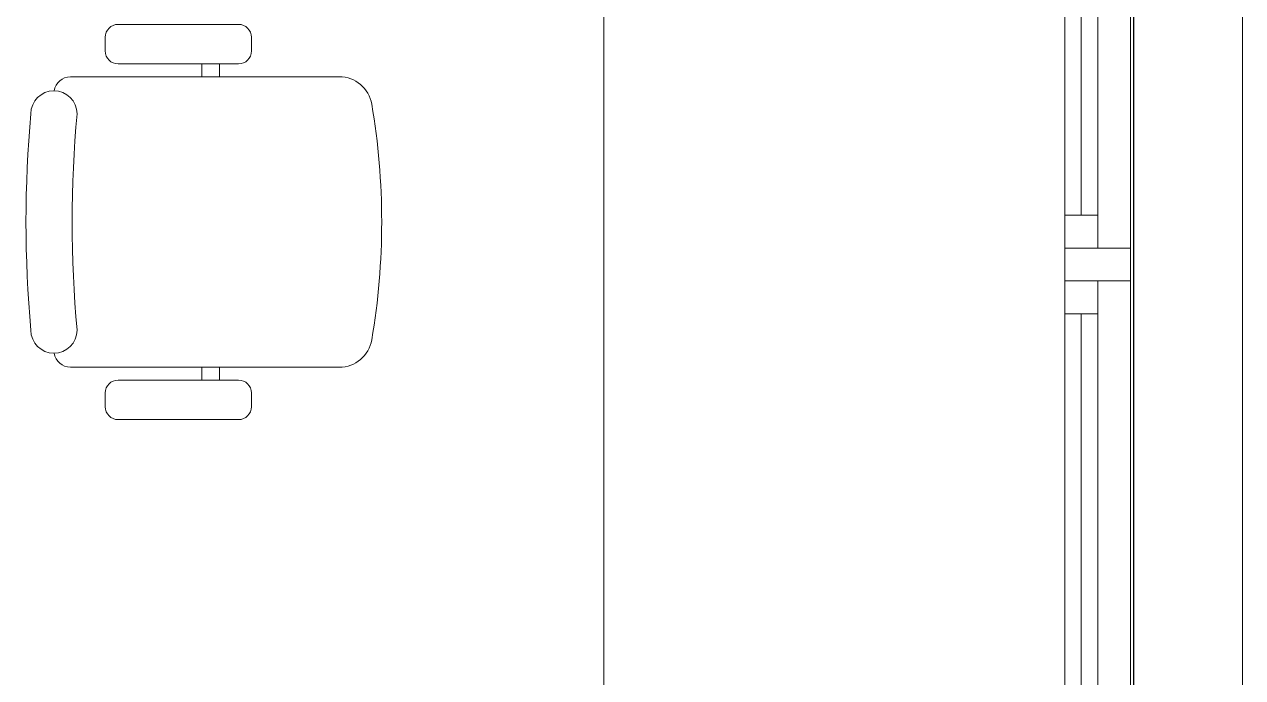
# Model space of a CAD drawing. Header units: metres. Extents: x -18745 to 220762, y -1579758 to -1356048.
# Drawn here: x 208029 to 209878, y -1467178 to -1466185 of the extents above; entities that cross this region are included whole.
import ezdxf

# ---------------------------------------------------------------- set-up
doc = ezdxf.new("R2010")
doc.units = ezdxf.units.M
doc.layers.get('0').update_dxf_attribs({"lineweight": 0})
for name, color, linetype, lineweight in [('A-100 - Copy$0$Aluminum', 8, 'Continuous', 0), ('A-100 - Copy$0$Medical Equipment and Furniture', 8, 'Continuous', 0), ('A-100 - Copy$0$NEW', 8, 'Continuous', 5), ('A-100 - Copy$0$Proj', 8, 'Continuous', 0), ('A-100 - Copy$0$Walls', 8, 'Continuous', 0)]:
    doc.layers.add(name, color=color, linetype=linetype, lineweight=lineweight)
doc.layers.add('A-100 - Copy$0$axes', color=8, linetype='Continuous')

# ---------------------------------------------------------------- blocks, each defined once
blk = doc.blocks.new('*X66')
for p, q in [((5, 3), (5, 3)), ((5, 3), (5, 3)), ((5, 3), (5, 3)), ((5, 3), (5, 3)), ((5, 3), (5, 3)), ((5, 3), (5, 3)), ((5, 3), (5, 3)), ((5, 3), (5, 3)), ((5, 3), (5, 3)), ((5, 3), (5, 3)), ((5, 3), (5, 3)), ((5, 3), (5, 3)), ((5, 3), (5, 3)), ((5, 3), (5, 3)), ((5, 3), (5, 3)), ((5, 3), (5, 3)), ((5, 3), (5, 3)), ((5, 3), (5, 3)), ((5, 3), (5, 3)), ((5, 3), (5, 3)), ((5, 3), (5, 3)), ((5, 3), (5, 3)), ((5, 3), (5, 3)), ((5, 3), (5, 3)), ((5, 3), (5, 3)), ((5, 3), (5, 3)), ((5, 3), (5, 3)), ((5, 3), (5, 3)), ((5, 3), (5, 3)), ((5, 3), (5, 3)), ((5, 3), (5, 3)), ((5, 3), (5, 3)), ((5, 3), (5, 3)), ((5, 3), (5, 3)), ((5, 3), (5, 3)), ((5, 3), (5, 3)), ((5, 3), (5, 3)), ((5, 3), (5, 3)), ((5, 3), (5, 3)), ((5, 3), (5, 3)), ((5, 3), (5, 3)), ((5, 3), (5, 3)), ((5, 3), (5, 3)), ((5, 3), (5, 3)), ((5, 3), (5, 3)), ((5, 3), (5, 3)), ((5, 3), (5, 3)), ((5, 3), (5, 3)), ((5, 3), (5, 3)), ((5, 3), (5, 3)), ((5, 3), (5, 3)), ((5, 3), (5, 3)), ((5, 3), (5, 3)), ((5, 3), (5, 3)), ((5, 3), (5, 3)), ((5, 3), (5, 3)), ((5, 3), (5, 3)), ((5, 3), (5, 3)), ((5, 3), (5, 3)), ((5, 3), (5, 3)), ((5, 3), (5, 3)), ((5, 3), (5, 3)), ((5, 3), (5, 3)), ((5, 3), (5, 3)), ((5, 3), (5, 3)), ((5, 3), (5, 3)), ((6, 3), (5, 3)), ((5, 3), (5, 3)), ((6, 3), (5, 3)), ((5, 3), (5, 3)), ((6, 3), (5, 3)), ((5, 3), (5, 3)), ((6, 3), (5, 3)), ((5, 3), (5, 3)), ((5, 3), (5, 3)), ((5, 3), (5, 3)), ((5, 3), (5, 3)), ((5, 3), (5, 3)), ((5, 3), (5, 3)), ((5, 3), (5, 3)), ((5, 3), (5, 3)), ((5, 3), (5, 3)), ((5, 3), (5, 3)), ((5, 3), (5, 3)), ((5, 3), (5, 3)), ((5, 3), (5, 3)), ((5, 3), (5, 3)), ((5, 3), (5, 3)), ((5, 3), (5, 3)), ((5, 3), (5, 3)), ((5, 3), (5, 3)), ((5, 3), (5, 3)), ((5, 3), (5, 3)), ((5, 3), (5, 3)), ((5, 3), (5, 3)), ((5, 3), (5, 3)), ((6, 3), (6, 3)), ((6, 3), (6, 3)), ((6, 3), (6, 3)), ((6, 3), (6, 3)), ((6, 3), (6, 3)), ((6, 3), (6, 3)), ((6, 3), (6, 3)), ((6, 3), (6, 3)), ((6, 3), (6, 3)), ((6, 3), (6, 3)), ((6, 3), (6, 3)), ((6, 3), (6, 3)), ((6, 3), (6, 3)), ((6, 3), (6, 3)), ((6, 3), (6, 3)), ((6, 3), (6, 3)), ((6, 3), (6, 3)), ((6, 3), (6, 3)), ((6, 3), (6, 3)), ((6, 3), (6, 3)), ((6, 3), (6, 3)), ((6, 3), (6, 3)), ((6, 3), (6, 3)), ((6, 3), (6, 3)), ((6, 3), (6, 3)), ((6, 3), (6, 3)), ((6, 3), (6, 3)), ((6, 3), (6, 3)), ((6, 3), (6, 3)), ((6, 3), (6, 3)), ((6, 3), (6, 3)), ((6, 3), (6, 3)), ((6, 3), (6, 3)), ((6, 3), (6, 3)), ((6, 3), (6, 3)), ((6, 3), (6, 3)), ((6, 3), (6, 3)), ((6, 3), (6, 3)), ((6, 3), (6, 3)), ((6, 3), (6, 3)), ((6, 3), (6, 3)), ((6, 3), (6, 3)), ((6, 3), (6, 3)), ((6, 3), (6, 3)), ((6, 3), (6, 3)), ((6, 3), (6, 3)), ((6, 3), (6, 3)), ((6, 3), (6, 3)), ((6, 3), (6, 3)), ((6, 3), (6, 3)), ((6, 3), (6, 3)), ((6, 3), (6, 3)), ((6, 3), (6, 3)), ((6, 3), (6, 3)), ((6, 3), (6, 3)), ((6, 3), (6, 3)), ((6, 3), (6, 3)), ((6, 3), (6, 3)), ((6, 3), (6, 3)), ((6, 3), (6, 3)), ((6, 3), (6, 3)), ((6, 3), (6, 3)), ((6, 3), (6, 3)), ((6, 3), (6, 3)), ((6, 3), (6, 3)), ((6, 3), (6, 3)), ((6, 3), (6, 3)), ((6, 3), (6, 3)), ((6, 3), (6, 3)), ((6, 3), (6, 3)), ((6, 3), (6, 3)), ((6, 3), (6, 3)), ((6, 3), (6, 3)), ((6, 3), (6, 3)), ((6, 3), (6, 3)), ((6, 3), (6, 3)), ((6, 3), (6, 3)), ((6, 3), (6, 3)), ((6, 3), (6, 3)), ((6, 3), (6, 3)), ((6, 3), (6, 3)), ((6, 3), (6, 3)), ((6, 3), (6, 3)), ((6, 3), (6, 3)), ((6, 3), (6, 3)), ((6, 3), (6, 3)), ((6, 3), (6, 3)), ((6, 3), (6, 3)), ((6, 3), (6, 3)), ((6, 3), (6, 3)), ((6, 3), (6, 3)), ((6, 3), (6, 3)), ((6, 3), (6, 3)), ((6, 3), (6, 3)), ((6, 3), (6, 3)), ((6, 3), (6, 3)), ((6, 3), (6, 3)), ((6, 3), (6, 3)), ((6, 3), (6, 3)), ((6, 3), (6, 3)), ((6, 3), (6, 3)), ((6, 3), (6, 3)), ((6, 3), (6, 3)), ((6, 3), (6, 3)), ((6, 3), (6, 3)), ((6, 3), (6, 3)), ((6, 3), (6, 3)), ((6, 3), (6, 3)), ((6, 3), (6, 3)), ((6, 3), (6, 3)), ((6, 3), (6, 3)), ((6, 3), (6, 3)), ((6, 3), (6, 3)), ((6, 3), (6, 3)), ((6, 3), (6, 3)), ((6, 3), (6, 3)), ((6, 3), (6, 3)), ((6, 3), (6, 3)), ((6, 3), (6, 3)), ((6, 3), (6, 3)), ((6, 3), (6, 3)), ((6, 3), (6, 3)), ((6, 3), (6, 3)), ((6, 3), (6, 3)), ((6, 3), (6, 3)), ((6, 3), (6, 3)), ((6, 3), (6, 3)), ((6, 3), (6, 3)), ((6, 3), (6, 3)), ((6, 3), (6, 3)), ((6, 3), (6, 3)), ((6, 3), (6, 3)), ((6, 3), (6, 3)), ((6, 3), (6, 3)), ((6, 3), (6, 3)), ((6, 3), (6, 3)), ((6, 3), (6, 3)), ((6, 3), (6, 3)), ((6, 3), (6, 3)), ((6, 3), (6, 3)), ((6, 3), (6, 3)), ((6, 3), (6, 3)), ((6, 3), (6, 3)), ((6, 3), (6, 3)), ((6, 3), (6, 3)), ((6, 3), (6, 3)), ((6, 3), (6, 3)), ((6, 3), (6, 3)), ((6, 3), (6, 3)), ((6, 3), (6, 3)), ((6, 3), (6, 3)), ((6, 3), (6, 3)), ((6, 3), (6, 3)), ((6, 3), (6, 3)), ((6, 3), (6, 3)), ((6, 3), (6, 3)), ((6, 3), (6, 3)), ((6, 3), (6, 3)), ((6, 3), (6, 3)), ((6, 3), (6, 3)), ((6, 3), (6, 3)), ((6, 3), (6, 3)), ((6, 3), (6, 3)), ((6, 3), (6, 3)), ((6, 3), (6, 3)), ((6, 3), (6, 3)), ((6, 3), (6, 3)), ((6, 3), (6, 3)), ((6, 3), (6, 3)), ((6, 3), (6, 3)), ((6, 3), (6, 3)), ((6, 3), (6, 3)), ((6, 3), (6, 3)), ((6, 3), (6, 3)), ((6, 3), (6, 3)), ((6, 3), (6, 3)), ((6, 3), (6, 3)), ((6, 3), (6, 3)), ((6, 3), (6, 3)), ((6, 3), (6, 3)), ((6, 3), (6, 3)), ((6, 3), (6, 3)), ((6, 3), (6, 3)), ((6, 3), (6, 3)), ((6, 3), (6, 3)), ((6, 3), (6, 3)), ((6, 3), (6, 3)), ((6, 3), (6, 3)), ((6, 3), (6, 3)), ((6, 3), (6, 3)), ((6, 3), (6, 3)), ((6, 3), (6, 3)), ((6, 3), (6, 3)), ((6, 3), (6, 3)), ((6, 3), (6, 3)), ((6, 3), (6, 3)), ((6, 3), (6, 3)), ((6, 3), (6, 3)), ((6, 3), (6, 3)), ((6, 3), (6, 3)), ((6, 3), (6, 3)), ((6, 3), (6, 3)), ((6, 3), (6, 3)), ((6, 3), (6, 3)), ((6, 3), (5, 3)), ((6, 3), (5, 3)), ((6, 3), (5, 3)), ((6, 3), (5, 3)), ((6, 3), (5, 3)), ((6, 3), (6, 3)), ((6, 3), (6, 3)), ((6, 3), (6, 3)), ((6, 3), (6, 3)), ((6, 3), (6, 3)), ((6, 3), (6, 3)), ((6, 3), (6, 3)), ((6, 3), (6, 3)), ((6, 3), (6, 3)), ((6, 3), (6, 3)), ((6, 3), (6, 3)), ((6, 3), (6, 3)), ((6, 3), (6, 3)), ((6, 3), (6, 3)), ((6, 3), (6, 3)), ((6, 3), (6, 3)), ((6, 3), (6, 3)), ((6, 3), (6, 3)), ((6, 3), (6, 3)), ((6, 3), (6, 3)), ((6, 3), (6, 3)), ((6, 3), (6, 3)), ((6, 3), (6, 3)), ((6, 3), (6, 3)), ((6, 3), (6, 3)), ((6, 3), (6, 3)), ((6, 3), (6, 3)), ((6, 3), (6, 3)), ((6, 3), (6, 3)), ((6, 3), (6, 3)), ((6, 3), (6, 3)), ((6, 3), (6, 3)), ((6, 3), (6, 3)), ((6, 3), (6, 3)), ((6, 3), (6, 3)), ((6, 3), (6, 3)), ((6, 3), (6, 3)), ((6, 3), (6, 3)), ((6, 3), (6, 3)), ((6, 3), (6, 3)), ((6, 3), (6, 3)), ((6, 3), (6, 3)), ((6, 3), (6, 3)), ((6, 3), (6, 3)), ((6, 3), (6, 3)), ((6, 3), (6, 3)), ((6, 3), (6, 3)), ((6, 3), (6, 3)), ((6, 3), (6, 3)), ((6, 3), (6, 3)), ((6, 3), (6, 3)), ((6, 3), (6, 3)), ((6, 3), (6, 3)), ((6, 3), (6, 3)), ((6, 3), (6, 3)), ((6, 3), (6, 3)), ((6, 3), (6, 3)), ((6, 3), (6, 3)), ((6, 3), (6, 3)), ((6, 3), (6, 3)), ((6, 3), (6, 3)), ((6, 3), (6, 3)), ((6, 3), (6, 3)), ((6, 3), (6, 3)), ((6, 3), (6, 3)), ((6, 3), (6, 3)), ((6, 3), (6, 3)), ((6, 3), (6, 3)), ((6, 3), (6, 3)), ((6, 3), (6, 3)), ((6, 3), (6, 3)), ((6, 3), (6, 3)), ((6, 3), (6, 3)), ((6, 3), (6, 3)), ((6, 3), (6, 3)), ((6, 3), (6, 3)), ((6, 3), (6, 3)), ((6, 3), (6, 3)), ((6, 3), (6, 3)), ((6, 3), (6, 3)), ((6, 3), (6, 3)), ((6, 3), (6, 3)), ((6, 3), (6, 3)), ((6, 3), (6, 3)), ((6, 3), (6, 3)), ((6, 3), (6, 3)), ((6, 3), (6, 3)), ((6, 3), (6, 3)), ((6, 3), (6, 3)), ((6, 3), (6, 3)), ((6, 3), (6, 3)), ((6, 3), (6, 3)), ((6, 3), (6, 3)), ((6, 3), (6, 3)), ((6, 3), (6, 3)), ((6, 3), (6, 3)), ((6, 3), (6, 3)), ((6, 3), (6, 3)), ((6, 3), (6, 3)), ((6, 3), (6, 3)), ((6, 3), (6, 3)), ((6, 3), (6, 3)), ((6, 3), (6, 3)), ((6, 3), (6, 3)), ((6, 3), (6, 3)), ((6, 3), (6, 3)), ((6, 3), (6, 3)), ((6, 3), (6, 3)), ((6, 3), (6, 3)), ((6, 3), (6, 3)), ((6, 3), (6, 3)), ((6, 3), (6, 3)), ((6, 3), (6, 3)), ((6, 3), (6, 3)), ((6, 3), (6, 3)), ((6, 3), (6, 3)), ((6, 3), (6, 3)), ((6, 3), (6, 3)), ((6, 3), (6, 3)), ((6, 3), (6, 3)), ((6, 3), (6, 3)), ((6, 3), (6, 3)), ((6, 3), (6, 3)), ((6, 3), (6, 3)), ((6, 3), (6, 3)), ((6, 3), (6, 3)), ((6, 3), (6, 3)), ((6, 3), (6, 3)), ((6, 3), (6, 3)), ((6, 3), (6, 3)), ((6, 3), (6, 3)), ((6, 3), (6, 3)), ((6, 3), (6, 3)), ((6, 3), (6, 3)), ((6, 3), (6, 3)), ((6, 3), (6, 3)), ((6, 3), (6, 3)), ((6, 3), (6, 3)), ((6, 3), (6, 3)), ((6, 3), (6, 3)), ((6, 3), (6, 3)), ((6, 3), (6, 3)), ((6, 3), (6, 3)), ((6, 3), (6, 3)), ((6, 3), (6, 3)), ((6, 3), (6, 3)), ((6, 3), (6, 3)), ((6, 3), (6, 3)), ((6, 3), (6, 3)), ((6, 3), (6, 3)), ((6, 3), (6, 3)), ((6, 3), (6, 3)), ((6, 3), (6, 3)), ((6, 3), (6, 3)), ((6, 3), (6, 3)), ((6, 3), (6, 3)), ((6, 3), (6, 3)), ((6, 3), (6, 3)), ((6, 3), (6, 3)), ((6, 3), (6, 3)), ((6, 3), (6, 3)), ((6, 3), (6, 3)), ((6, 3), (6, 3)), ((6, 3), (6, 3)), ((6, 3), (6, 3)), ((6, 3), (6, 3)), ((6, 3), (6, 3)), ((6, 3), (6, 3)), ((6, 3), (6, 3)), ((6, 3), (6, 3)), ((6, 3), (6, 3)), ((6, 3), (6, 3)), ((6, 3), (6, 3)), ((6, 3), (6, 3)), ((6, 3), (6, 3)), ((6, 3), (6, 3)), ((6, 3), (6, 3)), ((6, 3), (6, 3)), ((6, 3), (6, 3)), ((6, 3), (6, 3)), ((6, 3), (6, 3)), ((6, 3), (6, 3)), ((6, 3), (6, 3)), ((6, 3), (6, 3)), ((6, 3), (6, 3)), ((6, 3), (6, 3)), ((6, 3), (6, 3)), ((6, 3), (6, 3)), ((6, 3), (6, 3)), ((6, 3), (6, 3)), ((6, 3), (6, 3)), ((6, 3), (6, 3)), ((6, 3), (6, 3)), ((6, 3), (6, 3)), ((6, 3), (6, 3)), ((6, 3), (6, 3)), ((6, 3), (6, 3)), ((6, 3), (6, 3)), ((6, 3), (6, 3)), ((6, 3), (6, 3)), ((6, 3), (6, 3)), ((6, 3), (6, 3)), ((6, 3), (6, 3)), ((6, 3), (6, 3)), ((6, 3), (6, 3)), ((6, 3), (6, 3)), ((6, 3), (6, 3)), ((6, 3), (6, 3)), ((6, 3), (6, 3)), ((6, 3), (6, 3)), ((6, 3), (6, 3)), ((6, 3), (6, 3)), ((6, 3), (6, 3)), ((6, 3), (6, 3)), ((6, 3), (6, 3)), ((6, 3), (6, 3)), ((6, 3), (6, 3)), ((6, 3), (6, 3)), ((6, 3), (6, 3)), ((6, 3), (6, 3)), ((6, 3), (6, 3)), ((6, 3), (6, 3)), ((6, 3), (6, 3)), ((6, 3), (6, 3)), ((6, 3), (6, 3)), ((6, 3), (6, 3)), ((6, 3), (6, 3)), ((6, 3), (6, 3)), ((6, 3), (6, 3)), ((6, 3), (6, 3)), ((6, 3), (6, 3)), ((6, 3), (6, 3)), ((6, 3), (6, 3)), ((6, 3), (6, 3)), ((6, 3), (6, 3)), ((6, 3), (6, 3)), ((6, 3), (6, 3)), ((6, 3), (6, 3)), ((6, 3), (6, 3)), ((6, 3), (6, 3)), ((6, 3), (6, 3)), ((6, 3), (6, 3)), ((6, 3), (6, 3)), ((6, 3), (6, 3)), ((6, 3), (6, 3)), ((6, 3), (6, 3)), ((6, 3), (6, 3)), ((6, 3), (6, 3)), ((6, 3), (6, 3)), ((6, 3), (6, 3)), ((6, 3), (6, 3)), ((6, 3), (6, 3)), ((6, 3), (6, 3)), ((6, 3), (6, 3)), ((6, 3), (6, 3)), ((6, 3), (6, 3)), ((6, 3), (6, 3)), ((6, 3), (6, 3)), ((6, 3), (6, 3)), ((6, 3), (6, 3)), ((6, 3), (6, 3)), ((6, 3), (6, 3)), ((6, 3), (6, 3)), ((6, 3), (6, 3)), ((6, 3), (6, 3)), ((6, 3), (6, 3)), ((6, 3), (6, 3)), ((6, 3), (6, 3)), ((6, 3), (6, 3)), ((6, 3), (6, 3)), ((6, 3), (6, 3)), ((6, 3), (6, 3)), ((6, 3), (6, 3)), ((6, 3), (6, 3)), ((6, 3), (6, 3)), ((6, 3), (6, 3)), ((6, 3), (6, 3)), ((6, 3), (6, 3)), ((6, 3), (6, 3)), ((6, 3), (6, 3)), ((6, 3), (6, 3)), ((6, 3), (6, 3)), ((6, 3), (6, 3)), ((6, 3), (6, 3)), ((6, 3), (6, 3)), ((6, 3), (6, 3)), ((6, 3), (6, 3)), ((6, 3), (6, 3)), ((6, 3), (6, 3)), ((6, 3), (6, 3)), ((6, 3), (6, 3)), ((6, 3), (6, 3)), ((6, 3), (6, 3)), ((6, 3), (6, 3)), ((6, 3), (6, 3)), ((6, 3), (6, 3)), ((6, 3), (6, 3)), ((6, 3), (6, 3)), ((6, 3), (6, 3)), ((6, 3), (6, 3)), ((6, 3), (6, 3)), ((6, 3), (6, 3)), ((6, 3), (6, 3)), ((6, 3), (6, 3)), ((6, 3), (6, 3)), ((6, 3), (6, 3)), ((6, 3), (6, 3)), ((6, 3), (6, 3)), ((6, 3), (6, 3)), ((6, 3), (6, 3)), ((6, 3), (6, 3)), ((6, 3), (6, 3)), ((6, 3), (6, 3)), ((6, 3), (6, 3)), ((6, 3), (6, 3)), ((6, 3), (6, 3)), ((6, 3), (6, 3))]:
    blk.add_line(p, q)
blk = doc.blocks.new('*X67')
for p, q in [((13, 1), (13, 1)), ((13, 1), (13, 1)), ((13, 1), (13, 1)), ((13, 1), (13, 1)), ((13, 1), (13, 1)), ((13, 1), (13, 1)), ((13, 1), (13, 1)), ((13, 1), (13, 1)), ((13, 1), (13, 1)), ((13, 1), (13, 1)), ((13, 1), (13, 1)), ((13, 1), (13, 1)), ((13, 1), (13, 1)), ((13, 1), (13, 1)), ((13, 1), (13, 1)), ((13, 1), (14, 1)), ((13, 1), (14, 1)), ((13, 1), (14, 1)), ((13, 1), (13, 1)), ((13, 1), (13, 1)), ((13, 1), (13, 1)), ((13, 1), (13, 1)), ((13, 1), (13, 1)), ((13, 1), (13, 1)), ((13, 1), (13, 1)), ((13, 1), (13, 1)), ((13, 1), (13, 1)), ((13, 1), (13, 1)), ((13, 1), (13, 1)), ((13, 1), (13, 1)), ((13, 1), (13, 1)), ((13, 1), (13, 1)), ((13, 1), (13, 1)), ((13, 1), (13, 1)), ((13, 1), (13, 1)), ((13, 1), (13, 1)), ((13, 1), (13, 1)), ((13, 1), (13, 1)), ((13, 1), (13, 1)), ((13, 1), (13, 1)), ((13, 1), (13, 1)), ((13, 1), (13, 1)), ((13, 1), (13, 1)), ((13, 1), (13, 1)), ((13, 1), (13, 1)), ((13, 1), (13, 1)), ((13, 1), (13, 1)), ((13, 1), (13, 1)), ((13, 1), (13, 1)), ((13, 1), (13, 1)), ((13, 1), (13, 1)), ((13, 1), (13, 1)), ((13, 1), (13, 1)), ((13, 1), (13, 1)), ((13, 1), (13, 1)), ((13, 1), (13, 1)), ((13, 1), (13, 1)), ((13, 1), (13, 1)), ((13, 1), (13, 1)), ((13, 1), (13, 1)), ((13, 1), (13, 1)), ((13, 1), (13, 1)), ((13, 1), (13, 1)), ((13, 1), (13, 1)), ((13, 1), (13, 1)), ((13, 1), (13, 1)), ((13, 1), (13, 1)), ((13, 1), (13, 1)), ((13, 1), (13, 1)), ((13, 1), (13, 1)), ((13, 1), (13, 1)), ((13, 1), (13, 1)), ((13, 1), (13, 1)), ((13, 1), (13, 1)), ((13, 1), (13, 1)), ((13, 1), (13, 1)), ((13, 1), (13, 1)), ((13, 1), (13, 1)), ((13, 1), (13, 1)), ((13, 1), (13, 1)), ((13, 1), (13, 1)), ((13, 1), (13, 1)), ((13, 1), (13, 1)), ((13, 1), (13, 1)), ((13, 1), (13, 1)), ((13, 1), (13, 1)), ((13, 1), (13, 1)), ((13, 1), (13, 1)), ((13, 1), (13, 1)), ((13, 1), (13, 1)), ((13, 1), (13, 1)), ((13, 1), (13, 1)), ((13, 1), (13, 1)), ((13, 1), (13, 1)), ((13, 1), (13, 1)), ((13, 1), (13, 1)), ((13, 1), (13, 1)), ((13, 1), (13, 1)), ((13, 1), (13, 1)), ((13, 1), (13, 1)), ((13, 1), (13, 1)), ((13, 1), (13, 1)), ((13, 1), (13, 1)), ((13, 1), (13, 1)), ((13, 1), (13, 1)), ((13, 1), (13, 1)), ((13, 1), (13, 1)), ((13, 1), (13, 1)), ((13, 1), (13, 1)), ((13, 1), (13, 1)), ((13, 1), (13, 1)), ((13, 1), (13, 1)), ((13, 1), (13, 1)), ((13, 1), (13, 1)), ((13, 1), (13, 1)), ((13, 1), (13, 1)), ((13, 1), (13, 1)), ((13, 1), (13, 1)), ((13, 1), (13, 1)), ((13, 1), (13, 1)), ((13, 1), (13, 1)), ((13, 1), (13, 1)), ((13, 1), (13, 1)), ((13, 1), (14, 1)), ((13, 0), (13, 0)), ((13, 0), (13, 0)), ((13, 0), (13, 0)), ((13, 0), (13, 0)), ((13, 0), (13, 0)), ((13, 0), (13, 0)), ((13, 0), (13, 0)), ((13, 0), (13, 0)), ((13, 0), (13, 0)), ((13, 0), (13, 0)), ((13, 0), (13, 0)), ((13, 0), (13, 0)), ((13, 0), (13, 0)), ((13, 0), (13, 0)), ((13, 0), (13, 0)), ((13, 0), (13, 0)), ((13, 0), (13, 0)), ((13, 0), (13, 0)), ((13, 0), (13, 0)), ((13, 0), (13, 0)), ((13, 0), (13, 0)), ((13, 0), (13, 0)), ((13, 0), (13, 0)), ((13, 0), (13, 0)), ((13, 0), (13, 0)), ((13, 0), (13, 0)), ((13, 0), (13, 0)), ((13, 0), (13, 0)), ((13, 0), (13, 0)), ((13, 0), (13, 0)), ((13, 0), (13, 0)), ((13, 0), (13, 0)), ((13, 0), (13, 0)), ((13, 0), (13, 0)), ((13, 0), (13, 0)), ((13, 0), (13, 0)), ((13, 0), (13, 0)), ((13, 0), (13, 0)), ((13, 0), (13, 0)), ((13, 0), (13, 0)), ((13, 0), (13, 0)), ((13, 0), (13, 0)), ((13, 0), (13, 0)), ((13, 0), (13, 0)), ((13, 0), (13, 0)), ((13, 0), (13, 0)), ((13, 0), (13, 0)), ((13, 0), (13, 0)), ((13, 0), (14, 0)), ((13, 0), (14, 0)), ((13, 0), (13, 0)), ((13, 0), (14, 0)), ((14, 1), (14, 1)), ((14, 1), (14, 1)), ((14, 1), (14, 1)), ((14, 1), (14, 1)), ((14, 1), (14, 1)), ((14, 1), (14, 1)), ((14, 1), (14, 1)), ((14, 1), (14, 1)), ((14, 1), (14, 1)), ((14, 1), (14, 1)), ((14, 1), (14, 1)), ((14, 1), (14, 1)), ((14, 1), (14, 1)), ((14, 1), (14, 1)), ((14, 1), (14, 1)), ((14, 1), (14, 1)), ((14, 1), (14, 1)), ((14, 1), (14, 1)), ((14, 1), (14, 1)), ((14, 1), (14, 1)), ((14, 1), (14, 1)), ((14, 1), (14, 1)), ((14, 1), (14, 1)), ((14, 1), (14, 1)), ((14, 1), (14, 1)), ((14, 1), (14, 1)), ((14, 1), (14, 1)), ((14, 1), (14, 1)), ((14, 1), (14, 1)), ((14, 1), (14, 1)), ((14, 1), (14, 1)), ((14, 1), (14, 1)), ((14, 1), (14, 1)), ((14, 1), (14, 1)), ((14, 1), (14, 1)), ((14, 1), (14, 1)), ((14, 1), (14, 1)), ((14, 1), (14, 1)), ((14, 1), (14, 1)), ((14, 1), (14, 1)), ((14, 1), (14, 1)), ((14, 1), (14, 1)), ((14, 1), (14, 1)), ((14, 1), (14, 1)), ((14, 1), (14, 1)), ((14, 1), (14, 1)), ((14, 1), (14, 1)), ((14, 1), (14, 1)), ((14, 1), (14, 1)), ((14, 1), (14, 1)), ((14, 1), (14, 1)), ((14, 1), (14, 1)), ((14, 1), (14, 1)), ((14, 1), (14, 1)), ((14, 1), (14, 1)), ((14, 1), (14, 1)), ((14, 1), (14, 1)), ((14, 1), (14, 1)), ((14, 1), (14, 1)), ((14, 1), (14, 1)), ((14, 1), (14, 1)), ((14, 1), (14, 1)), ((14, 1), (14, 1)), ((14, 1), (14, 1)), ((14, 1), (14, 1)), ((14, 1), (14, 1)), ((14, 1), (14, 1)), ((14, 1), (14, 1)), ((14, 1), (14, 1)), ((14, 1), (14, 1)), ((14, 1), (14, 1)), ((14, 1), (14, 1)), ((14, 1), (14, 1)), ((14, 1), (14, 1)), ((14, 1), (14, 1)), ((14, 1), (14, 1)), ((14, 1), (14, 1)), ((14, 1), (14, 1)), ((14, 1), (14, 1)), ((14, 1), (14, 1)), ((14, 1), (14, 1)), ((14, 1), (14, 1)), ((14, 1), (14, 1)), ((14, 1), (14, 1)), ((14, 1), (14, 1)), ((14, 1), (14, 1)), ((14, 1), (14, 1)), ((14, 1), (14, 1)), ((14, 1), (14, 1)), ((14, 1), (14, 1)), ((14, 1), (14, 1)), ((14, 1), (14, 1)), ((14, 1), (14, 1)), ((14, 1), (14, 1)), ((14, 0), (14, 0)), ((14, 0), (14, 0)), ((14, 0), (14, 0)), ((14, 0), (14, 0)), ((14, 0), (14, 0)), ((14, 0), (14, 0)), ((14, 0), (14, 0)), ((14, 0), (14, 0)), ((14, 0), (14, 0)), ((14, 0), (14, 0)), ((14, 0), (14, 0)), ((14, 0), (14, 0)), ((14, 0), (14, 0)), ((14, 0), (14, 0)), ((14, 0), (14, 0)), ((14, 0), (14, 0)), ((14, 0), (14, 0)), ((14, 0), (14, 0)), ((14, 0), (14, 0)), ((14, 0), (14, 0)), ((14, 0), (14, 0)), ((14, 0), (14, 0)), ((14, 0), (14, 0)), ((14, 0), (14, 0)), ((14, 0), (14, 0)), ((14, 0), (14, 0)), ((14, 0), (14, 0)), ((14, 0), (14, 0)), ((14, 0), (14, 0)), ((14, 0), (14, 0)), ((14, 0), (14, 0)), ((14, 0), (14, 0)), ((14, 0), (14, 0)), ((14, 0), (14, 0)), ((14, 0), (14, 0)), ((14, 0), (14, 0)), ((14, 0), (14, 0)), ((14, 0), (14, 0)), ((14, 0), (14, 0)), ((14, 0), (14, 0)), ((14, 0), (14, 0)), ((14, 0), (14, 0)), ((14, 0), (14, 0)), ((14, 0), (14, 0)), ((14, 0), (14, 0)), ((14, 0), (14, 0)), ((14, 0), (14, 0)), ((14, 0), (14, 0)), ((13, 0), (13, 0)), ((13, 0), (14, 0)), ((13, 0), (13, 0)), ((13, 0), (14, 0)), ((13, 0), (13, 0)), ((13, 0), (14, 0)), ((13, 0), (13, 0)), ((13, 0), (13, 0)), ((13, 0), (13, 0)), ((13, 0), (13, 0)), ((13, 0), (14, 0)), ((13, 0), (13, 0)), ((13, 0), (14, 0)), ((13, 0), (13, 0)), ((13, 0), (14, 0)), ((13, 0), (13, 0)), ((13, 0), (14, 0)), ((13, 0), (13, 0)), ((13, 0), (14, 0)), ((13, 0), (13, 0)), ((13, 0), (14, 0)), ((13, 0), (13, 0)), ((13, 0), (14, 0)), ((13, 0), (13, 0)), ((13, 0), (13, 0)), ((13, 0), (13, 0)), ((13, 0), (14, 0)), ((13, 0), (13, 0)), ((13, 0), (14, 0)), ((13, 0), (13, 0)), ((13, 0), (14, 0)), ((13, 0), (13, 0)), ((13, 0), (14, 0)), ((13, 0), (13, 0)), ((13, 0), (13, 0)), ((13, 0), (13, 0)), ((13, 0), (13, 0)), ((13, 0), (13, 0)), ((13, 0), (13, 0)), ((13, 0), (13, 0)), ((13, 0), (13, 0)), ((13, 0), (13, 0)), ((13, 0), (13, 0)), ((13, 0), (13, 0)), ((13, 0), (13, 0)), ((13, 0), (13, 0)), ((13, 0), (13, 0)), ((13, 0), (13, 0)), ((13, 0), (13, 0)), ((13, 0), (13, 0)), ((13, 0), (13, 0)), ((13, 0), (13, 0)), ((13, 0), (13, 0)), ((13, 0), (13, 0)), ((13, 0), (13, 0)), ((13, 0), (13, 0)), ((13, 0), (13, 0)), ((13, 0), (13, 0)), ((13, 0), (13, 0)), ((13, 0), (13, 0)), ((13, 0), (13, 0)), ((13, 0), (13, 0)), ((13, 0), (13, 0)), ((13, 0), (13, 0)), ((13, -1), (13, -1)), ((13, -1), (13, -1)), ((13, -1), (13, -1)), ((13, -1), (13, -1)), ((13, -1), (13, -1)), ((13, -1), (14, -1)), ((13, -1), (13, -1)), ((14, 0), (14, 0)), ((14, 0), (14, 0)), ((14, 0), (14, 0)), ((14, 0), (14, 0)), ((14, 0), (14, 0)), ((14, 0), (14, 0)), ((14, 0), (14, 0)), ((14, 0), (14, 0)), ((14, 0), (14, 0)), ((14, 0), (14, 0)), ((14, 0), (14, 0)), ((14, 0), (14, 0)), ((14, 0), (14, 0)), ((14, 0), (14, 0)), ((14, 0), (14, 0)), ((13, 0), (14, 0)), ((14, 0), (14, 0)), ((14, 0), (14, 0)), ((14, 0), (14, 0)), ((14, 0), (14, 0)), ((14, 0), (14, 0)), ((14, 0), (14, 0)), ((14, 0), (14, 0)), ((14, 0), (14, 0)), ((14, 0), (14, 0)), ((14, 0), (14, 0)), ((14, 0), (14, 0)), ((14, 0), (14, 0)), ((14, 0), (14, 0)), ((14, 0), (14, 0)), ((14, 0), (14, 0)), ((14, 0), (14, 0)), ((14, 0), (14, 0)), ((14, 0), (14, 0)), ((14, 0), (14, 0)), ((14, 0), (14, 0)), ((14, 0), (14, 0)), ((14, 0), (14, 0)), ((14, 0), (14, 0)), ((14, 0), (14, 0)), ((14, 0), (14, 0)), ((14, 0), (14, 0)), ((14, 0), (14, 0)), ((14, 0), (14, 0)), ((14, 0), (14, 0)), ((14, 0), (14, 0)), ((14, 0), (14, 0)), ((14, 0), (14, 0)), ((14, 0), (14, 0)), ((14, 0), (14, 0)), ((14, -1), (14, -1)), ((14, -1), (14, -1)), ((14, -1), (14, -1)), ((14, -1), (14, -1)), ((14, -1), (14, -1))]:
    blk.add_line(p, q)
blk = doc.blocks.new('A-100 - Copy$0$GF21018-P')
for p, q in [((-0.2207, 0.4756), (-0.2207, 0.0675)), ((0.2205, 0.4756), (0.2205, 0.0675)), ((-0.2806, 0.3422), (-0.2598, 0.3422)), ((0.2596, 0.3422), (0.2804, 0.3422)), ((-0.3002, 0.3226), (-0.3002, 0.14)), ((-0.2402, 0.3226), (-0.2402, 0.14)), ((0.24, 0.3226), (0.24, 0.14)), ((0.3, 0.3226), (0.3, 0.14)), ((-0.2402, 0.2937), (-0.2207, 0.2937)), ((0.2205, 0.2937), (0.24, 0.2937)), ((-0.2402, 0.2671), (-0.2207, 0.2671)), ((0.2205, 0.2671), (0.24, 0.2671)), ((-0.2806, 0.1204), (-0.2598, 0.1204)), ((0.2596, 0.1204), (0.2804, 0.1204))]:
    blk.add_line(p, q)
for points in [[(0.24, 0.2937), (0.24, 0.2937), (0.24, 0.2937), (0.24, 0.2937), (0.24, 0.2937), (0.24, 0.2937), (0.24, 0.2937), (0.24, 0.2937), (0.24, 0.2937), (0.24, 0.2937), (0.24, 0.2937), (0.24, 0.2937), (0.24, 0.2937), (0.24, 0.2937), (0.24, 0.2937), (0.24, 0.2937), (0.24, 0.2937), (0.24, 0.2937), (0.24, 0.2937), (0.24, 0.2937), (0.24, 0.2937), (0.24, 0.2937), (0.24, 0.2937), (0.24, 0.2937), (0.24, 0.2937), (0.24, 0.2937), (0.24, 0.2937), (0.24, 0.2937), (0.24, 0.2937), (0.24, 0.2937), (0.24, 0.2937), (0.24, 0.2937), (0.24, 0.2937), (0.24, 0.2937), (0.24, 0.2937), (0.24, 0.2937), (0.24, 0.2937), (0.24, 0.2937), (0.24, 0.2937), (0.24, 0.2937), (0.24, 0.2937), (0.24, 0.2937), (0.24, 0.2937), (0.24, 0.2937), (0.24, 0.2937), (0.24, 0.2937), (0.24, 0.2937), (0.24, 0.2937), (0.24, 0.2937), (0.24, 0.2937), (0.24, 0.2937), (0.24, 0.2937), (0.24, 0.2937), (0.24, 0.2937), (0.24, 0.2937), (0.24, 0.2937), (0.24, 0.2937), (0.24, 0.2937), (0.24, 0.2937), (0.24, 0.2937), (0.24, 0.2937), (0.24, 0.2937), (0.24, 0.2937), (0.24, 0.2937), (0.24, 0.2937), (0.24, 0.2937), (0.24, 0.2937), (0.24, 0.2937), (0.24, 0.2937), (0.24, 0.2937), (0.24, 0.2937), (0.24, 0.2937), (0.24, 0.2937), (0.24, 0.2937), (0.24, 0.2937), (0.24, 0.2937), (0.24, 0.2937), (0.24, 0.2937), (0.24, 0.2937), (0.24, 0.2937), (0.24, 0.2937), (0.24, 0.2937), (0.24, 0.2937), (0.24, 0.2937), (0.24, 0.2937), (0.24, 0.2937), (0.24, 0.2937), (0.24, 0.2937), (0.24, 0.2937), (0.24, 0.2937), (0.24, 0.2937), (0.24, 0.2937), (0.24, 0.2937), (0.24, 0.2937), (0.24, 0.2937), (0.24, 0.2937), (0.24, 0.2937), (0.24, 0.2937), (0.24, 0.2937), (0.24, 0.2937), (0.24, 0.2937), (0.24, 0.2937), (0.24, 0.2937), (0.24, 0.2937), (0.24, 0.2937), (0.24, 0.2937), (0.24, 0.2937), (0.24, 0.2937), (0.24, 0.2937), (0.24, 0.2937), (0.24, 0.2937), (0.24, 0.2937), (0.24, 0.2937), (0.24, 0.2937), (0.24, 0.2937), (0.24, 0.2937), (0.24, 0.2937), (0.24, 0.2937), (0.24, 0.2937), (0.24, 0.2937), (0.24, 0.2937), (0.24, 0.2937), (0.24, 0.2937), (0.24, 0.2937), (0.24, 0.2937), (0.24, 0.2937), (0.24, 0.2937), (0.24, 0.2937), (0.24, 0.2937), (0.24, 0.2937), (0.24, 0.2937), (0.24, 0.2937), (0.24, 0.2937), (0.24, 0.2937), (0.24, 0.2937), (0.24, 0.2937), (0.24, 0.2937), (0.24, 0.2937), (0.24, 0.2937), (0.24, 0.2937), (0.24, 0.2937), (0.24, 0.2937), (0.24, 0.2937), (0.24, 0.2937), (0.24, 0.2937), (0.24, 0.2937), (0.24, 0.2937), (0.24, 0.2937), (0.24, 0.2937), (0.24, 0.2937), (0.24, 0.2937), (0.24, 0.2937), (0.24, 0.2937), (0.24, 0.2937), (0.24, 0.2937), (0.24, 0.2937), (0.24, 0.2937), (0.24, 0.2937), (0.24, 0.2937), (0.24, 0.2937), (0.24, 0.2937), (0.24, 0.2937), (0.24, 0.2937), (0.24, 0.2937), (0.24, 0.2937), (0.24, 0.2937), (0.24, 0.2937), (0.24, 0.2937), (0.24, 0.2937), (0.24, 0.2937), (0.24, 0.2937), (0.24, 0.2937), (0.24, 0.2937), (0.24, 0.2937), (0.24, 0.2937), (0.24, 0.2937), (0.24, 0.2937), (0.24, 0.2937), (0.24, 0.2937), (0.24, 0.2937), (0.24, 0.2937), (0.24, 0.2937), (0.24, 0.2937), (0.24, 0.2937), (0.24, 0.2937), (0.24, 0.2937), (0.24, 0.2937), (0.24, 0.2937), (0.24, 0.2937), (0.24, 0.2937), (0.24, 0.2937), (0.24, 0.2937), (0.24, 0.2937), (0.24, 0.2937), (0.24, 0.2937), (0.24, 0.2937), (0.24, 0.2937), (0.24, 0.2937), (0.24, 0.2937), (0.24, 0.2937), (0.24, 0.2937), (0.24, 0.2937), (0.24, 0.2937), (0.24, 0.2937), (0.24, 0.2937), (0.24, 0.2937), (0.24, 0.2937), (0.24, 0.2937), (0.24, 0.2937), (0.24, 0.2937), (0.24, 0.2937), (0.24, 0.2937), (0.24, 0.2937), (0.24, 0.2937), (0.24, 0.2937), (0.24, 0.2937), (0.24, 0.2937), (0.24, 0.2937), (0.24, 0.2937), (0.24, 0.2937), (0.24, 0.2937), (0.24, 0.2937), (0.24, 0.2937), (0.24, 0.2937), (0.24, 0.2937), (0.24, 0.2937), (0.24, 0.2937), (0.24, 0.2937), (0.24, 0.2937), (0.24, 0.2937), (0.24, 0.2937), (0.24, 0.2937), (0.24, 0.2937), (0.24, 0.2937), (0.24, 0.2937), (0.24, 0.2937), (0.24, 0.2937), (0.24, 0.2937), (0.24, 0.2937), (0.24, 0.2937), (0.24, 0.2937), (0.24, 0.2937), (0.24, 0.2937), (0.24, 0.2937), (0.24, 0.2937), (0.24, 0.2937), (0.24, 0.2937), (0.24, 0.2937), (0.24, 0.2937), (0.24, 0.2937), (0.24, 0.2937), (0.24, 0.2937), (0.24, 0.2937), (0.24, 0.2937), (0.24, 0.2937), (0.24, 0.2937), (0.24, 0.2937), (0.24, 0.2937), (0.24, 0.2937), (0.24, 0.2937), (0.24, 0.2937), (0.24, 0.2937), (0.24, 0.2937), (0.24, 0.2937), (0.24, 0.2937), (0.24, 0.2937), (0.24, 0.2937), (0.24, 0.2937), (0.24, 0.2937), (0.24, 0.2937), (0.24, 0.2937), (0.24, 0.2937), (0.24, 0.2937), (0.24, 0.2937), (0.24, 0.2937), (0.24, 0.2937), (0.24, 0.2937)], [(0.24, 0.2937), (0.24, 0.2937), (0.24, 0.2937), (0.24, 0.2937), (0.24, 0.2937), (0.24, 0.2937), (0.24, 0.2937), (0.24, 0.2937), (0.24, 0.2937), (0.24, 0.2937), (0.24, 0.2937), (0.24, 0.2937), (0.24, 0.2937), (0.24, 0.2937), (0.24, 0.2937), (0.24, 0.2937), (0.24, 0.2937), (0.24, 0.2937), (0.24, 0.2937), (0.24, 0.2937), (0.24, 0.2937), (0.24, 0.2937), (0.24, 0.2937), (0.24, 0.2937), (0.24, 0.2937), (0.24, 0.2937), (0.24, 0.2937), (0.24, 0.2937), (0.24, 0.2937), (0.24, 0.2937), (0.24, 0.2937), (0.24, 0.2937), (0.24, 0.2937), (0.24, 0.2937), (0.24, 0.2937), (0.24, 0.2937), (0.24, 0.2937), (0.24, 0.2937), (0.24, 0.2937), (0.24, 0.2937), (0.24, 0.2937), (0.24, 0.2937), (0.24, 0.2937), (0.24, 0.2937), (0.24, 0.2937), (0.24, 0.2937), (0.24, 0.2937), (0.24, 0.2937), (0.24, 0.2937), (0.24, 0.2937), (0.24, 0.2937), (0.24, 0.2937), (0.24, 0.2937), (0.24, 0.2937), (0.24, 0.2937), (0.24, 0.2937), (0.24, 0.2937), (0.24, 0.2937), (0.24, 0.2937), (0.24, 0.2937), (0.24, 0.2937), (0.24, 0.2937), (0.24, 0.2937), (0.24, 0.2937), (0.24, 0.2937), (0.24, 0.2937), (0.24, 0.2937), (0.24, 0.2937), (0.24, 0.2937), (0.24, 0.2937), (0.24, 0.2937), (0.24, 0.2937), (0.24, 0.2937), (0.24, 0.2937), (0.24, 0.2937), (0.24, 0.2937), (0.24, 0.2937), (0.24, 0.2937), (0.24, 0.2937), (0.24, 0.2937), (0.24, 0.2937), (0.24, 0.2937), (0.24, 0.2937), (0.24, 0.2937), (0.24, 0.2937), (0.24, 0.2937), (0.24, 0.2937), (0.24, 0.2937), (0.24, 0.2937), (0.24, 0.2937), (0.24, 0.2937), (0.24, 0.2937), (0.24, 0.2937), (0.24, 0.2937), (0.24, 0.2937), (0.24, 0.2937), (0.24, 0.2937), (0.24, 0.2937), (0.24, 0.2937), (0.24, 0.2937), (0.24, 0.2937), (0.24, 0.2937), (0.24, 0.2937), (0.24, 0.2937), (0.24, 0.2937), (0.24, 0.2937), (0.24, 0.2937), (0.24, 0.2937), (0.24, 0.2937), (0.24, 0.2937), (0.24, 0.2937), (0.24, 0.2937), (0.24, 0.2937), (0.24, 0.2937), (0.24, 0.2937), (0.24, 0.2937), (0.24, 0.2937), (0.24, 0.2937), (0.24, 0.2937), (0.24, 0.2937), (0.24, 0.2937), (0.24, 0.2937), (0.24, 0.2937), (0.24, 0.2937), (0.24, 0.2937), (0.24, 0.2937), (0.24, 0.2937), (0.24, 0.2937), (0.24, 0.2937), (0.24, 0.2937), (0.24, 0.2937), (0.24, 0.2937), (0.24, 0.2937), (0.24, 0.2937), (0.24, 0.2937), (0.24, 0.2937), (0.24, 0.2937), (0.24, 0.2937), (0.24, 0.2937), (0.24, 0.2937), (0.24, 0.2937), (0.24, 0.2937), (0.24, 0.2937), (0.24, 0.2937), (0.24, 0.2937), (0.24, 0.2937), (0.24, 0.2937), (0.24, 0.2937), (0.24, 0.2937), (0.24, 0.2937), (0.24, 0.2937), (0.24, 0.2937), (0.24, 0.2937), (0.24, 0.2937), (0.24, 0.2937), (0.24, 0.2937), (0.24, 0.2937), (0.24, 0.2937), (0.24, 0.2937), (0.24, 0.2937), (0.24, 0.2937), (0.24, 0.2937), (0.24, 0.2937), (0.24, 0.2937), (0.24, 0.2937), (0.24, 0.2937), (0.24, 0.2937), (0.24, 0.2937), (0.24, 0.2937), (0.24, 0.2937), (0.24, 0.2937), (0.24, 0.2937), (0.24, 0.2937), (0.24, 0.2937), (0.24, 0.2937), (0.24, 0.2937), (0.24, 0.2937), (0.24, 0.2937), (0.24, 0.2937), (0.24, 0.2937), (0.24, 0.2937), (0.24, 0.2937), (0.24, 0.2937), (0.24, 0.2937), (0.24, 0.2937), (0.24, 0.2937), (0.24, 0.2937), (0.24, 0.2937), (0.24, 0.2937), (0.24, 0.2937), (0.24, 0.2937), (0.24, 0.2937), (0.24, 0.2937), (0.24, 0.2937), (0.24, 0.2937), (0.24, 0.2937), (0.24, 0.2937), (0.24, 0.2937), (0.24, 0.2937), (0.24, 0.2937), (0.24, 0.2937), (0.24, 0.2937), (0.24, 0.2937), (0.24, 0.2937), (0.24, 0.2937), (0.24, 0.2937), (0.24, 0.2937), (0.24, 0.2937), (0.24, 0.2937), (0.24, 0.2937), (0.24, 0.2937), (0.24, 0.2937), (0.24, 0.2937), (0.24, 0.2937), (0.24, 0.2937), (0.24, 0.2937), (0.24, 0.2937), (0.24, 0.2937), (0.24, 0.2937)], [(0.24, 0.2937), (0.24, 0.2937), (0.24, 0.2937), (0.24, 0.2937), (0.24, 0.2937), (0.24, 0.2937), (0.24, 0.2937), (0.24, 0.2937), (0.24, 0.2937), (0.24, 0.2937), (0.24, 0.2937), (0.24, 0.2937), (0.24, 0.2937), (0.24, 0.2937), (0.24, 0.2937), (0.24, 0.2937), (0.24, 0.2937), (0.24, 0.2937), (0.24, 0.2937), (0.24, 0.2937), (0.24, 0.2937), (0.24, 0.2937), (0.24, 0.2937), (0.24, 0.2937), (0.24, 0.2937), (0.24, 0.2937), (0.24, 0.2937), (0.24, 0.2937), (0.24, 0.2937), (0.24, 0.2937), (0.24, 0.2937), (0.24, 0.2937), (0.24, 0.2937), (0.24, 0.2937), (0.24, 0.2937), (0.24, 0.2937), (0.24, 0.2937), (0.24, 0.2937), (0.24, 0.2937), (0.24, 0.2937), (0.24, 0.2937), (0.24, 0.2937), (0.24, 0.2937), (0.24, 0.2937), (0.24, 0.2937), (0.24, 0.2937), (0.24, 0.2937), (0.24, 0.2937), (0.24, 0.2937), (0.24, 0.2937), (0.24, 0.2937), (0.24, 0.2937), (0.24, 0.2937), (0.24, 0.2937), (0.24, 0.2937), (0.24, 0.2937), (0.24, 0.2937), (0.24, 0.2937), (0.24, 0.2937), (0.24, 0.2937), (0.24, 0.2937), (0.24, 0.2937), (0.24, 0.2937), (0.24, 0.2937), (0.24, 0.2937), (0.24, 0.2937), (0.24, 0.2937), (0.24, 0.2937), (0.24, 0.2937), (0.24, 0.2937), (0.24, 0.2937), (0.24, 0.2937), (0.24, 0.2937), (0.24, 0.2937), (0.24, 0.2937), (0.24, 0.2937), (0.24, 0.2937), (0.24, 0.2937), (0.24, 0.2937), (0.24, 0.2937), (0.24, 0.2937), (0.24, 0.2937), (0.24, 0.2937), (0.24, 0.2937), (0.24, 0.2937), (0.24, 0.2937), (0.24, 0.2937), (0.24, 0.2937), (0.24, 0.2937), (0.24, 0.2937), (0.24, 0.2937), (0.24, 0.2937), (0.24, 0.2937), (0.24, 0.2937), (0.24, 0.2937), (0.24, 0.2937), (0.24, 0.2937), (0.24, 0.2937), (0.24, 0.2937), (0.24, 0.2937), (0.24, 0.2937), (0.24, 0.2937), (0.24, 0.2937), (0.24, 0.2937), (0.24, 0.2937), (0.24, 0.2937), (0.24, 0.2937), (0.24, 0.2937), (0.24, 0.2937), (0.24, 0.2937), (0.24, 0.2937), (0.24, 0.2937), (0.24, 0.2937), (0.24, 0.2937), (0.24, 0.2937), (0.24, 0.2937), (0.24, 0.2937), (0.24, 0.2937), (0.24, 0.2937), (0.24, 0.2937), (0.24, 0.2937), (0.24, 0.2937), (0.24, 0.2937), (0.24, 0.2937), (0.24, 0.2937), (0.24, 0.2937), (0.24, 0.2937), (0.24, 0.2937), (0.24, 0.2937), (0.24, 0.2937), (0.24, 0.2937), (0.24, 0.2937), (0.24, 0.2937), (0.24, 0.2937), (0.24, 0.2937), (0.24, 0.2937), (0.24, 0.2937), (0.24, 0.2937), (0.24, 0.2937), (0.24, 0.2937), (0.24, 0.2937), (0.24, 0.2937), (0.24, 0.2937), (0.24, 0.2937), (0.24, 0.2937), (0.24, 0.2937), (0.24, 0.2937), (0.24, 0.2937), (0.24, 0.2937), (0.24, 0.2937), (0.24, 0.2937), (0.24, 0.2937), (0.24, 0.2937), (0.24, 0.2937), (0.24, 0.2937), (0.24, 0.2937), (0.24, 0.2937), (0.24, 0.2937), (0.24, 0.2937), (0.24, 0.2937), (0.24, 0.2937), (0.24, 0.2937), (0.24, 0.2937), (0.24, 0.2937), (0.24, 0.2937), (0.24, 0.2937), (0.24, 0.2937), (0.24, 0.2937), (0.24, 0.2937), (0.24, 0.2937), (0.24, 0.2937), (0.24, 0.2937), (0.24, 0.2937), (0.24, 0.2937), (0.24, 0.2937), (0.24, 0.2937), (0.24, 0.2937), (0.24, 0.2937), (0.24, 0.2937), (0.24, 0.2937), (0.24, 0.2937), (0.24, 0.2937), (0.24, 0.2937), (0.24, 0.2937), (0.24, 0.2937), (0.24, 0.2937), (0.24, 0.2937), (0.24, 0.2937), (0.24, 0.2937), (0.24, 0.2937), (0.24, 0.2937), (0.24, 0.2937), (0.24, 0.2937), (0.24, 0.2937), (0.24, 0.2937), (0.24, 0.2937), (0.24, 0.2937), (0.24, 0.2937), (0.24, 0.2937), (0.24, 0.2937), (0.24, 0.2937), (0.24, 0.2937), (0.24, 0.2937), (0.24, 0.2937), (0.24, 0.2937), (0.24, 0.2937), (0.24, 0.2937), (0.24, 0.2937), (0.24, 0.2937), (0.24, 0.2937), (0.24, 0.2937), (0.24, 0.2937), (0.24, 0.2937), (0.24, 0.2937)]]:
    blk.add_lwpolyline(points, close=True)
for centre, radius, start, end in [((-0.0001, -0.5295), 1.0695, 80.3671, 99.6329), ((-0.1707, 0.4756), 0.05, 99.6329, 180), ((0.1705, 0.4756), 0.05, 0, 80.3671), ((-0.2806, 0.3226), 0.0196, 90, 180), ((-0.2598, 0.3226), 0.0196, 360, 90), ((0.2596, 0.3226), 0.0196, 90, 180), ((0.2804, 0.3226), 0.0196, 0, 90), ((-0.2806, 0.14), 0.0196, 180, 270), ((-0.2598, 0.14), 0.0196, 270, 360), ((0.2596, 0.14), 0.0196, 180, 270), ((0.2804, 0.14), 0.0196, 270, 0), ((-0.1643, 0.0425), 0.0351, 90, 270), ((0, 1.8467), 1.7767, 264.6946, 275.3053), ((0.1641, 0.0425), 0.0351, 270, 90), ((-0.1957, 0.0675), 0.025, 180, 261.4721), ((0.1955, 0.0675), 0.025, 278.5279, 360), ((0, 1.8314), 1.8314, 264.8532, 275.147)]:
    blk.add_arc(centre, radius, start, end)
at = {"layer": 'A-100 - Copy$0$NEW'}
for points in [[(0.24, 0.2937), (0.24, 0.2937), (0.24, 0.2937), (0.24, 0.2937), (0.24, 0.2937), (0.24, 0.2937), (0.24, 0.2937), (0.24, 0.2937)], [(0.24, 0.2937), (0.24, 0.2937), (0.24, 0.2937), (0.24, 0.2937), (0.24, 0.2937), (0.24, 0.2937), (0.24, 0.2937)], [(0.24, 0.2937), (0.24, 0.2937), (0.24, 0.2937), (0.24, 0.2937), (0.24, 0.2937), (0.24, 0.2937), (0.24, 0.2937), (0.24, 0.2937), (0.24, 0.2937)], [(0.24, 0.2937), (0.24, 0.2937), (0.24, 0.2937), (0.24, 0.2937), (0.24, 0.2937), (0.24, 0.2937), (0.24, 0.2937), (0.24, 0.2937), (0.24, 0.2937), (0.24, 0.2937)], [(0.24, 0.2937), (0.24, 0.2937), (0.24, 0.2937), (0.24, 0.2937), (0.24, 0.2937), (0.24, 0.2937), (0.24, 0.2937), (0.24, 0.2937), (0.24, 0.2937), (0.24, 0.2937), (0.24, 0.2937), (0.24, 0.2937), (0.24, 0.2937), (0.24, 0.2937), (0.24, 0.2937)], [(0.24, 0.2937), (0.24, 0.2937), (0.24, 0.2937), (0.24, 0.2937), (0.24, 0.2937), (0.24, 0.2937), (0.24, 0.2937), (0.24, 0.2937), (0.24, 0.2937), (0.24, 0.2937)], [(0.24, 0.2937), (0.24, 0.2937), (0.24, 0.2937), (0.24, 0.2937), (0.24, 0.2937), (0.24, 0.2937), (0.24, 0.2937), (0.24, 0.2937), (0.24, 0.2937), (0.24, 0.2937)], [(0.24, 0.2937), (0.24, 0.2937), (0.24, 0.2937), (0.24, 0.2937), (0.24, 0.2937), (0.24, 0.2937), (0.24, 0.2937), (0.24, 0.2937), (0.24, 0.2937), (0.24, 0.2937)], [(0.24, 0.2937), (0.24, 0.2937), (0.24, 0.2937), (0.24, 0.2937), (0.24, 0.2937), (0.24, 0.2937), (0.24, 0.2937), (0.24, 0.2937), (0.24, 0.2937), (0.24, 0.2937), (0.24, 0.2937), (0.24, 0.2937), (0.24, 0.2937), (0.24, 0.2937), (0.24, 0.2937), (0.24, 0.2937), (0.24, 0.2937), (0.24, 0.2937)], [(0.24, 0.2937), (0.24, 0.2937), (0.24, 0.2937), (0.24, 0.2937), (0.24, 0.2937), (0.24, 0.2937), (0.24, 0.2937), (0.24, 0.2937), (0.24, 0.2937), (0.24, 0.2937), (0.24, 0.2937), (0.24, 0.2937)], [(0.24, 0.2937), (0.24, 0.2937), (0.24, 0.2937), (0.24, 0.2937), (0.24, 0.2937), (0.24, 0.2937), (0.24, 0.2937)], [(0.24, 0.2937), (0.24, 0.2937), (0.24, 0.2937), (0.24, 0.2937), (0.24, 0.2937), (0.24, 0.2937), (0.24, 0.2937), (0.24, 0.2937), (0.24, 0.2937), (0.24, 0.2937), (0.24, 0.2937), (0.24, 0.2937), (0.24, 0.2937), (0.24, 0.2937), (0.24, 0.2937), (0.24, 0.2937), (0.24, 0.2937), (0.24, 0.2937), (0.24, 0.2937), (0.24, 0.2937), (0.24, 0.2937), (0.24, 0.2937), (0.24, 0.2937), (0.24, 0.2937), (0.24, 0.2937), (0.24, 0.2937), (0.24, 0.2937), (0.24, 0.2937), (0.24, 0.2937), (0.24, 0.2937), (0.24, 0.2937), (0.24, 0.2937), (0.24, 0.2937), (0.24, 0.2937), (0.24, 0.2937), (0.24, 0.2937), (0.24, 0.2937), (0.24, 0.2937), (0.24, 0.2937), (0.24, 0.2937), (0.24, 0.2937), (0.24, 0.2937), (0.24, 0.2937), (0.24, 0.2937), (0.24, 0.2937), (0.24, 0.2937), (0.24, 0.2937), (0.24, 0.2937), (0.24, 0.2937), (0.24, 0.2937), (0.24, 0.2937), (0.24, 0.2937), (0.24, 0.2937), (0.24, 0.2937), (0.24, 0.2937), (0.24, 0.2937), (0.24, 0.2937), (0.24, 0.2937), (0.24, 0.2937), (0.24, 0.2937), (0.24, 0.2937), (0.24, 0.2937), (0.24, 0.2937), (0.24, 0.2937), (0.24, 0.2937), (0.24, 0.2937), (0.24, 0.2937), (0.24, 0.2937), (0.24, 0.2937), (0.24, 0.2937), (0.24, 0.2937), (0.24, 0.2937), (0.24, 0.2937), (0.24, 0.2937), (0.24, 0.2937), (0.24, 0.2937), (0.24, 0.2937), (0.24, 0.2937), (0.24, 0.2937), (0.24, 0.2937), (0.24, 0.2937), (0.24, 0.2937), (0.24, 0.2937), (0.24, 0.2937), (0.24, 0.2937), (0.24, 0.2937), (0.24, 0.2937), (0.24, 0.2937), (0.24, 0.2937), (0.24, 0.2937), (0.24, 0.2937), (0.24, 0.2937), (0.24, 0.2937), (0.24, 0.2937), (0.24, 0.2937), (0.24, 0.2937), (0.24, 0.2937), (0.24, 0.2937), (0.24, 0.2937), (0.24, 0.2937), (0.24, 0.2937), (0.24, 0.2937), (0.24, 0.2937), (0.24, 0.2937), (0.24, 0.2937), (0.24, 0.2937), (0.24, 0.2937), (0.24, 0.2937), (0.24, 0.2937), (0.24, 0.2937), (0.24, 0.2937)], [(0.24, 0.2937), (0.24, 0.2937), (0.24, 0.2937), (0.24, 0.2937), (0.24, 0.2937), (0.24, 0.2937), (0.24, 0.2937), (0.24, 0.2937), (0.24, 0.2937), (0.24, 0.2937), (0.24, 0.2937), (0.24, 0.2937), (0.24, 0.2937), (0.24, 0.2937), (0.24, 0.2937), (0.24, 0.2937), (0.24, 0.2937)], [(0.24, 0.2937), (0.24, 0.2937), (0.24, 0.2937), (0.24, 0.2937), (0.24, 0.2937), (0.24, 0.2937), (0.24, 0.2937), (0.24, 0.2937), (0.24, 0.2937), (0.24, 0.2937), (0.24, 0.2937), (0.24, 0.2937), (0.24, 0.2937), (0.24, 0.2937), (0.24, 0.2937), (0.24, 0.2937), (0.24, 0.2937), (0.24, 0.2937), (0.24, 0.2937), (0.24, 0.2937), (0.24, 0.2937), (0.24, 0.2937), (0.24, 0.2937), (0.24, 0.2937), (0.24, 0.2937), (0.24, 0.2937), (0.24, 0.2937), (0.24, 0.2937), (0.24, 0.2937), (0.24, 0.2937), (0.24, 0.2937), (0.24, 0.2937), (0.24, 0.2937), (0.24, 0.2937), (0.24, 0.2937), (0.24, 0.2937), (0.24, 0.2937), (0.24, 0.2937), (0.24, 0.2937), (0.24, 0.2937), (0.24, 0.2937), (0.24, 0.2937), (0.24, 0.2937), (0.24, 0.2937), (0.24, 0.2937), (0.24, 0.2937), (0.24, 0.2937), (0.24, 0.2937), (0.24, 0.2937), (0.24, 0.2937), (0.24, 0.2937), (0.24, 0.2937), (0.24, 0.2937), (0.24, 0.2937), (0.24, 0.2937), (0.24, 0.2937), (0.24, 0.2937), (0.24, 0.2937), (0.24, 0.2937), (0.24, 0.2937), (0.24, 0.2937), (0.24, 0.2937), (0.24, 0.2937), (0.24, 0.2937), (0.24, 0.2937), (0.24, 0.2937), (0.24, 0.2937), (0.24, 0.2937), (0.24, 0.2937), (0.24, 0.2937), (0.24, 0.2937), (0.24, 0.2937), (0.24, 0.2937), (0.24, 0.2937), (0.24, 0.2937), (0.24, 0.2937), (0.24, 0.2937), (0.24, 0.2937), (0.24, 0.2937), (0.24, 0.2937), (0.24, 0.2937), (0.24, 0.2937), (0.24, 0.2937), (0.24, 0.2937), (0.24, 0.2937), (0.24, 0.2937), (0.24, 0.2937), (0.24, 0.2937), (0.24, 0.2937)], [(0.24, 0.2937), (0.24, 0.2937), (0.24, 0.2937), (0.24, 0.2937), (0.24, 0.2937), (0.24, 0.2937), (0.24, 0.2937), (0.24, 0.2937), (0.24, 0.2937), (0.24, 0.2937), (0.24, 0.2937), (0.24, 0.2937), (0.24, 0.2937), (0.24, 0.2937), (0.24, 0.2937), (0.24, 0.2937), (0.24, 0.2937), (0.24, 0.2937), (0.24, 0.2937), (0.24, 0.2937), (0.24, 0.2937), (0.24, 0.2937), (0.24, 0.2937), (0.24, 0.2937), (0.24, 0.2937), (0.24, 0.2937), (0.24, 0.2937), (0.24, 0.2937), (0.24, 0.2937), (0.24, 0.2937), (0.24, 0.2937), (0.24, 0.2937), (0.24, 0.2937), (0.24, 0.2937), (0.24, 0.2937), (0.24, 0.2937), (0.24, 0.2937), (0.24, 0.2937), (0.24, 0.2937), (0.24, 0.2937), (0.24, 0.2937), (0.24, 0.2937), (0.24, 0.2937), (0.24, 0.2937), (0.24, 0.2937), (0.24, 0.2937), (0.24, 0.2937), (0.24, 0.2937), (0.24, 0.2937), (0.24, 0.2937), (0.24, 0.2937), (0.24, 0.2937), (0.24, 0.2937), (0.24, 0.2937)]]:
    blk.add_lwpolyline(points, dxfattribs=at)
for name, xscale, yscale, zscale in [('*X66', 8.59375e-11, 8.59375e-11, 8.59375e-11), ('*X67', 5.5e-11, 5.5e-11, 5.5e-11)]:
    blk.add_blockref(name, (0.24, 0.2937), dxfattribs=dict(xscale=xscale, yscale=yscale, zscale=zscale))
blk = doc.blocks.new('A-100 - Copy')
at = {"layer": 'A-100 - Copy$0$Aluminum'}
for p, q in [((209608.3, -1467750.2, 0), (209608.3, -1465350.2, 0)), ((209708.3, -1467750.2, 0), (209708.3, -1465350.2, 0)), ((209658.3, -1466525.2, 0), (209658.3, -1465375.2, 0)), ((209633.3, -1465425.2, 0), (209633.3, -1466475.2, 0)), ((209658.3, -1466475.2, 0), (209608.3, -1466475.2, 0)), ((209708.3, -1466525.2, 0), (209608.3, -1466525.2, 0)), ((209708.3, -1466575.2, 0), (209608.3, -1466575.2, 0)), ((209658.3, -1467725.2, 0), (209658.3, -1466575.2, 0)), ((209658.3, -1466625.2, 0), (209608.3, -1466625.2, 0)), ((209633.3, -1466625.2, 0), (209633.3, -1467675.2, 0))]:
    blk.add_line(p, q, dxfattribs=at)
at = {"layer": 'A-100 - Copy$0$axes'}
blk.add_line((209713.3, -1477297.4, 0), (209713.3, -1451192.7, 0), dxfattribs=at)
blk.add_line((209713.3, -1477297.4, 0), (209713.3, -1451192.7, 0), dxfattribs=at)
at = {"layer": 'A-100 - Copy$0$Medical Equipment and Furniture'}
blk.add_line((208908.3, -1464852.7, 0), (208908.3, -1469632.7, 0), dxfattribs=at)
at = {"layer": 'A-100 - Copy$0$Proj'}
blk.add_line((209878.3, -1465350.2, 0), (209878.3, -1467750.2, 0), dxfattribs=at)
at = {"layer": 'A-100 - Copy$0$Walls'}
blk.add_line((209608.3, -1464852.7, 0), (209608.3, -1469372.7, 0), dxfattribs=at)
at = {"layer": 'A-100 - Copy$0$Medical Equipment and Furniture', "xscale": -1000, "yscale": 1000, "zscale": 1000, "rotation": 270}
blk.add_blockref('A-100 - Copy$0$GF21018-P', (208031.3, -1466485.5), dxfattribs=at)

msp = doc.modelspace()

# ---------------------------------------------------------------- block references
msp.add_blockref('A-100 - Copy', (0, 0))

doc.saveas('drawing.dxf')
